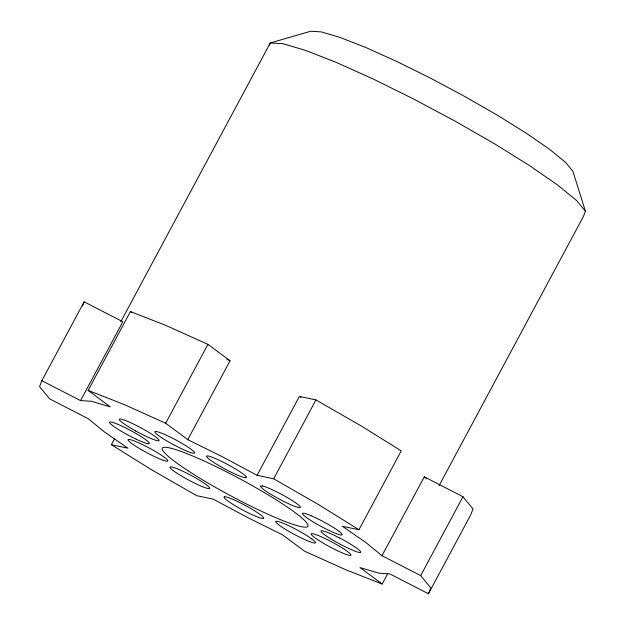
<?xml version="1.0" encoding="UTF-8"?>
<svg xmlns="http://www.w3.org/2000/svg" width="625" height="625" viewBox="0 0 625 625"><rect width="100%" height="100%" fill="white"/><g stroke="black" fill="none" stroke-linecap="round" stroke-linejoin="round"><path stroke-width="0.94" d="M41.859 380.703L80.547 400.609L122.836 321.742L84.148 301.836L41.859 380.703L39.555 386.602L49.625 398.859L88.305 418.758L104.352 431.883L127.93 448.187L111.352 444.711L114.57 438.711M82.5 306.047L84.148 301.836M269.273 45.531L270.281 42.961L310.695 31.25L321.25 31.883L339.961 37.398L365.555 47.406L396.281 61.227L430.055 77.93L464.578 96.359L497.484 115.281L526.539 133.383L549.758 149.445L565.57 162.375L572.883 171.281L585.445 211.289L583.43 216.438L439.086 485.641M387.672 573.742L382.156 584.031L360.047 567.609L379.039 573.203L389.75 573.852L428.438 593.75L430.742 587.859L420.68 575.602L381.992 555.695L365.945 542.57L342.367 526.266L358.945 529.75L401.234 450.883L361.25 425.961L315.961 399.93L299.383 396.445L257.094 475.312L222.055 456.602L187.766 439.648L165.656 423.227L123.367 404.195L88.141 390.422L130.43 311.555L165.656 325.328L207.945 344.359L230.055 360.781L187.766 439.648M120.859 321.625L270.281 42.961L282.969 43.719L305.453 50.344L336.219 62.375L373.164 78.992L413.758 99.07L455.25 121.227L494.812 143.969L529.734 165.734L557.648 185.039L576.656 200.578L585.445 211.289M165.656 423.227L207.945 344.359M257.094 475.312L273.672 478.797L315.961 399.93M381.992 555.695L424.281 476.828L462.961 496.734L473.031 508.992L470.727 514.883L428.438 593.75M420.68 575.602L462.961 496.734M80.547 400.609L91.258 401.25L110.25 406.844L88.141 390.422M382.156 584.031L346.93 570.258L304.641 551.234L282.531 534.812L248.242 517.859L213.203 499.141L196.625 495.656L151.336 469.625L111.352 444.711M226.898 359.219L230.055 360.781M299.383 396.445L301 397.312M273.672 478.797L318.961 504.828L358.945 529.75M130.43 311.555L131.961 312.688M424.281 476.828L426.492 478.641M224.305 496.805L224.055 497.445A22.523 2.625 28.2 0 0 245.516 511.477A22.523 2.625 28.2 0 0 263.703 517.844L262.602 516.508A22.523 2.625 28.2 0 0 242.242 503.82A22.523 2.625 28.2 0 0 224.305 496.805M246.242 477.008L245.992 477.648A22.523 2.625 28.2 0 1 228.055 470.641A22.523 2.625 28.2 0 1 207.695 457.945L206.594 456.609A22.523 2.625 28.2 0 1 224.781 462.977A22.523 2.625 28.2 0 1 246.242 477.008M262.469 485.992L260.883 485.898A22.523 2.625 28.2 0 0 271.961 494.961A22.523 2.625 28.2 0 0 295.625 506.664L298.438 507.492A22.523 2.625 28.2 0 0 288.945 498.523A22.523 2.625 28.2 0 0 262.469 485.992M209.414 488.555L207.836 488.461A22.523 2.625 28.2 0 1 181.352 475.93A22.523 2.625 28.2 0 1 171.859 466.969L174.672 467.797A22.523 2.625 28.2 0 1 198.344 479.5A22.523 2.625 28.2 0 1 209.414 488.555M311.016 515.711L307.172 514.203A22.523 2.625 28.2 0 0 306 517.211A22.523 2.625 28.2 0 0 329.055 530.461L333.672 532.539A22.523 2.625 28.2 0 0 338.695 531.047A22.523 2.625 28.2 0 0 311.016 515.711M163.125 460.25L159.281 458.742A22.523 2.625 28.2 0 1 131.602 443.414A22.523 2.625 28.2 0 1 136.625 441.914L141.242 443.992A22.523 2.625 28.2 0 1 164.305 457.25A22.523 2.625 28.2 0 1 163.125 460.25M339.242 537.797L334.164 535.281A22.523 2.625 28.2 0 0 321.055 531.422A22.523 2.625 28.2 0 0 337.328 542.68L342.516 545.453A22.523 2.625 28.2 0 0 360.695 551.82A22.523 2.625 28.2 0 0 339.242 537.797M136.133 439.172L131.062 436.664A22.523 2.625 28.2 0 1 109.602 422.633A22.523 2.625 28.2 0 1 127.789 429.008L132.969 431.773A22.523 2.625 28.2 0 1 149.242 443.031A22.523 2.625 28.2 0 1 136.133 439.172M339.57 546.328L334.625 543.484A22.523 2.625 28.2 0 0 313.086 533.797A22.523 2.625 28.2 0 0 318.219 540.039L322.578 542.758A22.523 2.625 28.2 0 0 349.062 555.289A22.523 2.625 28.2 0 0 339.57 546.328M135.672 430.969L130.727 428.125A22.523 2.625 28.2 0 1 121.234 419.164A22.523 2.625 28.2 0 1 147.719 431.695L152.078 434.414A22.523 2.625 28.2 0 1 157.211 440.656A22.523 2.625 28.2 0 1 135.672 430.969M311.922 539.023L308.43 536.609A22.523 2.625 28.2 0 0 284.242 523.695A22.523 2.625 28.2 0 0 276.852 523.25L279.227 525.188A22.523 2.625 28.2 0 0 306.898 540.523A22.523 2.625 28.2 0 0 311.922 539.023M161.867 437.844L158.375 435.43A22.523 2.625 28.2 0 1 163.398 433.93A22.523 2.625 28.2 0 1 191.078 449.266L193.453 451.211A22.523 2.625 28.2 0 1 186.055 450.766A22.523 2.625 28.2 0 1 161.867 437.844M187.992 470.711A82.594 9.633 28.2 0 0 306.914 526.984A82.594 9.633 28.2 0 0 210.539 463.992A82.594 9.633 28.2 0 0 187.992 470.711"/></g></svg>
